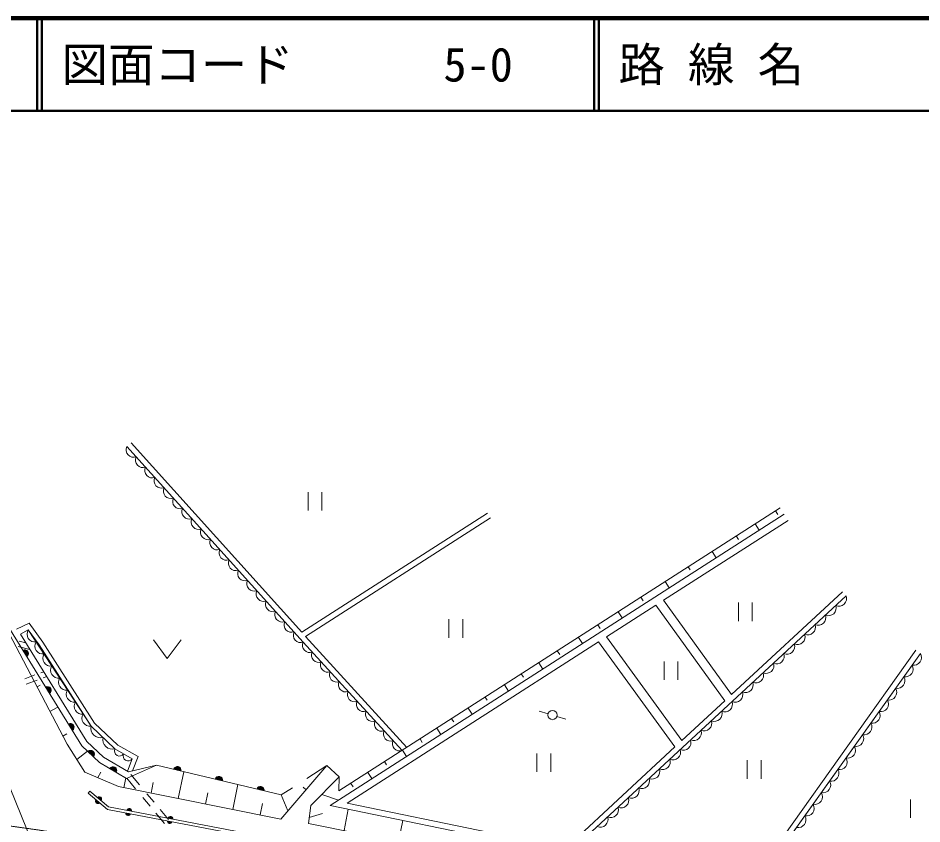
# Model space of a CAD drawing. Units: millimetres, scale not verified. Extents: x 40000 to 680000, y 20000 to 380000.
# Drawn here: x 115692 to 213079, y 293242 to 380000 of the extents above; entities that cross this region are included whole.
import ezdxf
from ezdxf.enums import TextEntityAlignment as Align

# ---------------------------------------------------------------- set-up
doc = ezdxf.new("R2010")
doc.units = ezdxf.units.MM
doc.header["$LTSCALE"] = 1000
doc.linetypes.add('CHAIN', pattern=[18.5, 12, -1.5, 3.5, -1.5])
for name, color, linetype, lineweight in [('M-BGD', 7, 'Continuous', 13), ('M-BMK', 2, 'CHAIN', 13), ('M-STR-STR1', 1, 'Continuous', 13), ('M-TTL', 2, 'Continuous', 140), ('M-TTL-LINE', 7, 'Continuous', 50)]:
    doc.layers.add(name, color=color, linetype=linetype, lineweight=lineweight)
doc.layers.add('M-TTL-TXT', color=7, linetype='Continuous')
doc.styles.add('ＭＳ ゴシック', font='')
doc.styles.get('ＭＳ ゴシック').set_extended_font_data('MS Gothic')

msp = doc.modelspace()

# ---------------------------------------------------------------- linework, layer by layer
at = {"layer": 'M-BGD'}
for p, q in [((127867, 334267), (146267, 313878)), ((127422, 333865), (146425, 312807)), ((127422, 333865), (146425, 312807)), ((146931, 326972), (146931, 328972)), ((148431, 328972), (148431, 326972)), ((197797, 327265), (150267, 296793)), ((146267, 313878), (166261, 326714)), ((198228, 326592), (149308, 295228)), ((197549, 326547), (197295, 326944)), ((146672, 313426), (166586, 326209)), ((198660, 325918), (185248, 317320)), ((195540, 324868), (195108, 325542)), ((193321, 323868), (193081, 324242)), ((190904, 321896), (190473, 322570)), ((188105, 320608), (187903, 320923)), ((185853, 318657), (185421, 319331)), ((112720, 317572), (122555, 301658)), ((120986, 301812), (112739, 317526)), ((204912, 317795), (175858, 290896)), ((175858, 290896), (204912, 317795)), ((183053, 317266), (182804, 317653)), ((204504, 318235), (192573, 307189)), ((184405, 316779), (179087, 313370)), ((191834, 306505), (184405, 316779)), ((192573, 307189), (185248, 317320)), ((193300, 315063), (193300, 317063)), ((194800, 317063), (194800, 315063)), ((180794, 315414), (180362, 316088)), ((115516, 314204), (116893, 314845)), ((116893, 314845), (118364, 312804)), ((162106, 313272), (162106, 315272)), ((163606, 315272), (163606, 313272)), ((178407, 314291), (178160, 314676)), ((115945, 313685), (116793, 314128)), ((115945, 313685), (123101, 302105)), ((116793, 314128), (117950, 312522)), ((116793, 314128), (123553, 303773)), ((115796, 312919), (116522, 312752)), ((118364, 312804), (123941, 304094)), ((130268, 313059), (131768, 311059)), ((131768, 311059), (133268, 313059)), ((146425, 312807), (157074, 301157)), ((146425, 312807), (157074, 301157)), ((146672, 313426), (157586, 301485)), ((178244, 312829), (151155, 295461)), ((176491, 312655), (176059, 313329)), ((186466, 301535), (178244, 312829)), ((187205, 302219), (179087, 313370)), ((115697, 312326), (116966, 312033)), ((117950, 312522), (123553, 303773)), ((174047, 311480), (173793, 311876)), ((212425, 311937), (198132, 291866)), ((185291, 308740), (185291, 310740)), ((186791, 310740), (186791, 308740)), ((212914, 311589), (198788, 291752)), ((198858, 291851), (212914, 311589)), ((172216, 309915), (171784, 310588)), ((116428, 308878), (117514, 309276)), ((116564, 308288), (117752, 308724)), ((118146, 309508), (118456, 309621)), ((118401, 308962), (118778, 309100)), ((170135, 309035), (169910, 309386)), ((118070, 308194), (117731, 308015)), ((168528, 307550), (168096, 308224)), ((166230, 306556), (166016, 306890)), ((119988, 305812), (119125, 305359)), ((191834, 306505), (187205, 302219)), ((164621, 305045), (164189, 305719)), ((172794, 305109), (171834, 305389)), ((123941, 304094), (126433, 301721)), ((162630, 304215), (162401, 304572)), ((173754, 304819), (174704, 304519)), ((120961, 302934), (120519, 302703)), ((123553, 303773), (126133, 301316)), ((123553, 303773), (126133, 301316)), ((161235, 302875), (160803, 303548)), ((123101, 302105), (124886, 300431)), ((159244, 302024), (159005, 302395)), ((122898, 298828), (120986, 301812)), ((123184, 301068), (122026, 300189)), ((122555, 301658), (124464, 299868)), ((126133, 301316), (127995, 300263)), ((126133, 301316), (127995, 300263)), ((126433, 301721), (128616, 300487)), ((157540, 300505), (157108, 301179)), ((186466, 301535), (174605, 290554)), ((124886, 300431), (127583, 298841)), ((127995, 300263), (127473, 298906)), ((128616, 300487), (128024, 298946)), ((171591, 298834), (171591, 300834)), ((173091, 300834), (173091, 298834)), ((194249, 298096), (194249, 300096)), ((195749, 300096), (195749, 298096)), ((124464, 299868), (127382, 298147)), ((130610, 299561), (127382, 298147)), ((130610, 299561), (127583, 298841)), ((144043, 296357), (130610, 299561)), ((148973, 299526), (143986, 293765)), ((148973, 299526), (146804, 298132)), ((150294, 298326), (148973, 299526)), ((155404, 299597), (155182, 299944)), ((126501, 297254), (122898, 298828)), ((124625, 298813), (124281, 298224)), ((127287, 298203), (127075, 297140)), ((127393, 298151), (128337, 297026)), ((127841, 298551), (128763, 297452)), ((133537, 298863), (132959, 295966)), ((147253, 295219), (150294, 298326)), ((150294, 298326), (150267, 296793)), ((153818, 298119), (153386, 298792)), ((143986, 293765), (126501, 297254)), ((130245, 297694), (130017, 296553)), ((139377, 297470), (138843, 294792)), ((145255, 297136), (144043, 296357)), ((146404, 297203), (146723, 296927)), ((151782, 297224), (151537, 297607)), ((123234, 296538), (123426, 296769)), ((123234, 296538), (125315, 294804)), ((123426, 296769), (125448, 295084)), ((129118, 296096), (129912, 295150)), ((129564, 296498), (130341, 295573)), ((136141, 296581), (135901, 295379)), ((144057, 296366), (144760, 294659)), ((150205, 295806), (148428, 296419)), ((125448, 295084), (143249, 291687)), ((142028, 295422), (141785, 294205)), ((146973, 293299), (147253, 295219)), ((149308, 295228), (174851, 289989)), ((151155, 295461), (166480, 292318)), ((211848, 293881), (211848, 295881)), ((125315, 294804), (143192, 291392)), ((130538, 294404), (131483, 293278)), ((130993, 294796), (131904, 293710)), ((148505, 294380), (147064, 293923)), ((151271, 294825), (150810, 292529)), ((236906, 275269), (146973, 293299)), ((157148, 293620), (156693, 291350))]:
    msp.add_line(p, q, dxfattribs=at)
msp.add_circle((173276, 304965), 500, dxfattribs=at)
for centre, radius, start, end in [((128150, 333516), 807, 154.43243, 289.69622), ((129150, 332408), 807, 154.43243, 289.69622), ((130150, 331300), 807, 154.43243, 289.69622), ((131150, 330191), 807, 154.43243, 289.69622), ((132150, 329083), 807, 154.43243, 289.69622), ((133151, 327975), 807, 154.43243, 289.69622), ((134151, 326867), 807, 154.43243, 289.69622), ((135151, 325758), 807, 154.43243, 289.69622), ((136151, 324650), 807, 154.43243, 289.69622), ((137151, 323542), 807, 154.43243, 289.69622), ((138152, 322433), 807, 154.43243, 289.69622), ((139152, 321325), 807, 154.43243, 289.69622), ((140152, 320217), 807, 154.43243, 289.69622), ((141152, 319108), 807, 154.43243, 289.69622), ((142152, 318000), 807, 154.43243, 289.69622), ((204129, 317519), 830, 246.2102, 19.37754), ((143152, 316892), 807, 154.43243, 289.69622), ((203012, 316485), 830, 246.2102, 19.37754), ((144153, 315784), 807, 154.43243, 289.69622), ((201894, 315450), 830, 246.2102, 19.37754), ((145153, 314675), 807, 154.43243, 289.69622), ((200777, 314416), 830, 246.2102, 19.37754), ((117506, 313671), 847, 147.33668, 278.93842), ((146153, 313567), 807, 154.43243, 289.69622), ((199659, 313381), 830, 246.2102, 19.37754), ((118351, 312377), 847, 147.33668, 278.93842), ((147104, 312456), 765, 152.68201, 292.17639), ((198542, 312346), 830, 246.2102, 19.37754), ((116408, 311604), 400, 301.71513, 121.71513), ((116408, 311604), 400, 301.71513, 121.71513), ((116408, 311604), 350, 301.71513, 121.71513), ((116408, 311604), 300, 301.71513, 121.71513), ((116408, 311604), 250, 301.71513, 121.71513), ((116408, 311604), 200, 301.71513, 121.71513), ((116408, 311604), 150, 301.71513, 121.71513), ((116408, 311604), 100, 301.71513, 121.71513), ((116408, 311604), 50, 301.71513, 121.71513), ((148072, 311397), 765, 152.68201, 292.17639), ((119196, 311082), 847, 147.33668, 278.93842), ((149041, 310338), 765, 152.68201, 292.17639), ((197424, 311312), 830, 246.2102, 19.37754), ((212194, 311161), 837, 258.30539, 30.78542), ((120041, 309788), 847, 147.33668, 278.93842), ((196307, 310277), 830, 246.2102, 19.37754), ((211305, 309912), 837, 258.30539, 30.78542), ((120886, 308493), 847, 147.33668, 278.93842), ((150009, 309279), 765, 152.68201, 292.17639), ((195189, 309243), 830, 246.2102, 19.37754), ((210416, 308663), 837, 258.30539, 30.78542), ((118867, 307626), 400, 301.71513, 121.71513), ((118867, 307626), 400, 301.71513, 121.71513), ((118867, 307626), 350, 301.71513, 121.71513), ((118867, 307626), 300, 301.71513, 121.71513), ((118867, 307626), 250, 301.71513, 121.71513), ((118867, 307626), 200, 301.71513, 121.71513), ((118867, 307626), 150, 301.71513, 121.71513), ((150977, 308220), 765, 152.68201, 292.17639), ((194072, 308208), 830, 246.2102, 19.37754), ((209527, 307415), 837, 258.30539, 30.78542), ((118867, 307626), 100, 301.71513, 121.71513), ((118867, 307626), 50, 301.71513, 121.71513), ((121731, 307199), 847, 147.33668, 278.93842), ((151945, 307161), 765, 152.68201, 292.17639), ((192954, 307174), 830, 246.2102, 19.37754), ((122576, 305905), 847, 147.33668, 278.93842), ((152913, 306101), 765, 152.68201, 292.17639), ((191837, 306139), 830, 246.2102, 19.37754), ((208638, 306166), 837, 258.30539, 30.78542), ((123421, 304610), 847, 147.33668, 278.93842), ((153881, 305042), 765, 152.68201, 292.17639), ((190720, 305105), 830, 246.2102, 19.37754), ((207749, 304918), 837, 258.30539, 30.78542), ((121325, 303647), 400, 301.71513, 121.71513), ((121325, 303647), 400, 301.71513, 121.71513), ((121325, 303647), 350, 301.71513, 121.71513), ((121325, 303647), 300, 301.71513, 121.71513), ((121325, 303647), 250, 301.71513, 121.71513), ((121325, 303647), 200, 301.71513, 121.71513), ((154849, 303983), 765, 152.68201, 292.17639), ((189602, 304070), 830, 246.2102, 19.37754), ((206859, 303669), 837, 258.30539, 30.78542), ((121325, 303647), 150, 301.71513, 121.71513), ((121325, 303647), 100, 301.71513, 121.71513), ((121325, 303647), 50, 301.71513, 121.71513), ((124573, 303553), 1044, 167.79107, 285.00329), ((155817, 302924), 765, 152.68201, 292.17639), ((188485, 303036), 830, 246.2102, 19.37754), ((125863, 302324), 1044, 167.79107, 285.00329), ((156785, 301865), 765, 152.68201, 292.17639), ((187367, 302001), 830, 246.2102, 19.37754), ((205970, 302420), 837, 258.30539, 30.78542), ((123509, 300763), 400, 316.84761, 136.84761), ((123509, 300763), 400, 316.84761, 136.84761), ((123509, 300763), 350, 316.84761, 136.84761), ((123509, 300763), 300, 316.84761, 136.84761), ((123509, 300763), 250, 316.84761, 136.84761), ((123509, 300763), 200, 316.84761, 136.84761), ((126616, 301084), 536, 154.36234, 326.68588), ((186250, 300966), 830, 246.2102, 19.37754), ((205081, 301172), 837, 258.30539, 30.78542), ((123509, 300763), 150, 316.84761, 136.84761), ((123509, 300763), 100, 316.84761, 136.84761), ((123509, 300763), 50, 316.84761, 136.84761), ((127547, 300558), 536, 154.36234, 326.68588), ((185132, 299932), 830, 246.2102, 19.37754), ((204192, 299923), 837, 258.30539, 30.78542), ((125923, 299007), 400, 329.47029, 149.47029), ((125923, 299007), 400, 329.47029, 149.47029), ((125923, 299007), 350, 329.47029, 149.47029), ((125923, 299007), 300, 329.47029, 149.47029), ((125923, 299007), 250, 329.47029, 149.47029), ((125923, 299007), 200, 329.47029, 149.47029), ((125923, 299007), 150, 329.47029, 149.47029), ((125923, 299007), 100, 329.47029, 149.47029), ((125923, 299007), 50, 329.47029, 149.47029), ((132849, 299027), 400, 346.5847, 166.5847), ((132849, 299027), 400, 346.5847, 166.5847), ((132849, 299027), 350, 346.5847, 166.5847), ((132849, 299027), 300, 346.5847, 166.5847), ((132849, 299027), 250, 346.5847, 166.5847), ((132849, 299027), 200, 346.5847, 166.5847), ((132849, 299027), 150, 346.5847, 166.5847), ((132849, 299027), 100, 346.5847, 166.5847), ((132849, 299027), 50, 346.5847, 166.5847), ((184015, 298897), 830, 246.2102, 19.37754), ((203303, 298675), 837, 258.30539, 30.78542), ((137326, 297959), 400, 346.5847, 166.5847), ((137326, 297959), 400, 346.5847, 166.5847), ((137326, 297959), 350, 346.5847, 166.5847), ((137326, 297959), 300, 346.5847, 166.5847), ((137326, 297959), 250, 346.5847, 166.5847), ((137326, 297959), 200, 346.5847, 166.5847), ((137326, 297959), 150, 346.5847, 166.5847), ((137326, 297959), 100, 346.5847, 166.5847), ((137326, 297959), 50, 346.5847, 166.5847), ((182897, 297863), 830, 246.2102, 19.37754), ((141804, 296891), 400, 346.5847, 166.5847), ((141804, 296891), 400, 346.5847, 166.5847), ((141804, 296891), 350, 346.5847, 166.5847), ((141804, 296891), 300, 346.5847, 166.5847), ((141804, 296891), 250, 346.5847, 166.5847), ((141804, 296891), 200, 346.5847, 166.5847), ((141804, 296891), 150, 346.5847, 166.5847), ((181780, 296828), 830, 246.2102, 19.37754), ((202414, 297426), 837, 258.30539, 30.78542), ((124437, 295926), 250, 320.19443, 140.19443), ((124437, 295926), 200, 320.19443, 140.19443), ((124437, 295926), 150, 320.19443, 140.19443), ((141804, 296891), 100, 346.5847, 166.5847), ((141804, 296891), 50, 346.5847, 166.5847), ((180662, 295794), 830, 246.2102, 19.37754), ((201525, 296177), 837, 258.30539, 30.78542), ((124275, 295671), 250, 140.19443, 320.19443), ((124275, 295671), 200, 140.19443, 320.19443), ((124275, 295671), 150, 140.19443, 320.19443), ((124275, 295671), 100, 140.19443, 320.19443), ((124275, 295671), 50, 140.19443, 320.19443), ((124437, 295926), 100, 320.19443, 140.19443), ((124437, 295926), 50, 320.19443, 140.19443), ((200635, 294929), 837, 258.30539, 30.78542), ((127550, 294377), 250, 169.19494, 349.19494), ((127550, 294377), 200, 169.19494, 349.19494), ((127550, 294377), 150, 169.19494, 349.19494), ((127673, 294659), 250, 349.19494, 169.19494), ((127550, 294377), 100, 169.19494, 349.19494), ((127673, 294659), 200, 349.19494, 169.19494), ((127550, 294377), 50, 169.19494, 349.19494), ((127673, 294659), 150, 349.19494, 169.19494), ((127673, 294659), 100, 349.19494, 169.19494), ((127673, 294659), 50, 349.19494, 169.19494), ((179545, 294759), 830, 246.2102, 19.37754), ((199746, 293680), 837, 258.30539, 30.78542), ((132019, 293524), 250, 169.19494, 349.19494), ((132019, 293524), 200, 169.19494, 349.19494), ((132019, 293524), 150, 169.19494, 349.19494), ((132123, 293810), 250, 349.19494, 169.19494), ((132019, 293524), 100, 169.19494, 349.19494), ((132123, 293810), 200, 349.19494, 169.19494), ((132019, 293524), 50, 169.19494, 349.19494), ((132123, 293810), 150, 349.19494, 169.19494), ((132123, 293810), 100, 349.19494, 169.19494), ((132123, 293810), 50, 349.19494, 169.19494), ((178428, 293725), 830, 246.2102, 19.37754)]:
    msp.add_arc(centre, radius, start, end, dxfattribs=at)
at = {"layer": 'M-BMK'}
msp.add_open_spline([(71915, 295058), (76358, 295150), (80800, 295242), (85243, 295193), (89083, 295150), (92922, 295001), (96756, 294766), (99602, 294592), (102445, 294371), (105284, 294103), (108941, 293757), (112591, 293333), (116229, 292824), (120130, 292278), (124018, 291634), (127884, 290881), (131530, 290172), (135156, 289366), (138782, 288560)], degree=3, knots=[0, 0, 0, 0, 1, 1, 1, 2, 2, 2, 3, 3, 3, 4, 4, 4, 5, 5, 5, 6, 6, 6, 6], dxfattribs=at)
at = {"layer": 'M-STR-STR1'}
msp.add_line((118084, 289131), (113065, 301404), dxfattribs=at)
at = {"layer": 'M-TTL'}
msp.add_line((680000, 380000), (40000, 380000), dxfattribs=at)
at = {"layer": 'M-TTL-LINE'}
for p, q in [((117750, 380000), (117750, 370000)), ((118250, 380000), (118250, 370000)), ((177750, 380000), (177750, 370000)), ((178250, 380000), (178250, 370000)), ((40000, 370000), (680000, 370000))]:
    msp.add_line(p, q, dxfattribs=at)

# ---------------------------------------------------------------- texts
at = {"layer": 'M-TTL-TXT', "style": 'ＭＳ ゴシック'}
for s, p in [('図面コード', (120380, 375000)), ('路 線 名', (180380, 375000)), ('5-0', (161521, 375000))]:
    msp.add_text(s, height=3666, dxfattribs=at).set_placement(p, align=Align.MIDDLE_LEFT)

doc.saveas('drawing.dxf')
